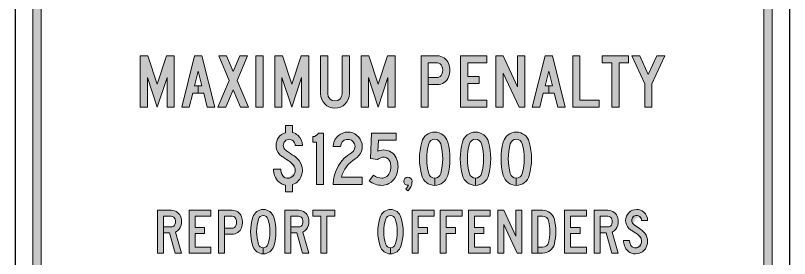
# Model space of a CAD drawing. Header units: millimetres. Extents: x 657.2 to 702.2, y 355.6 to 420.6.
# Drawn here: x 657.18 to 702.18, y 368.74 to 382.91 of the extents above; entities that cross this region are included whole.
import ezdxf

# ---------------------------------------------------------------- set-up
doc = ezdxf.new("R2010")
doc.units = ezdxf.units.MM
doc.layers.add('GSBWFILL', color=1, linetype='Continuous', lineweight=0)
doc.layers.add('L25', color=1, linetype='Continuous')
doc.layers.add('L50', color=7, linetype='Continuous')

# ---------------------------------------------------------------- blocks, each defined once
blk = doc.blocks.new('*U65')
at = {"layer": 'GSBWFILL', "linetype": 'Continuous'}
blk.add_hatch(color=256, dxfattribs=at).paths.add_polyline_path([(0, 0), (28, 0), (28, 172), (64.26932219902316, 172, -0.3448814639906144), (82.71400707028076, 157.5600000000001, -0.1217796334961334), (82.71400707028087, 136.4400000000002, -0.3448814639906173), (64.26932219902321, 122), (28.00999999999999, 122), (28.00999999999999, 94.00000000000003), (56.12346429523939, 94.00000000000003), (82.8871924448021, 0), (112, 0), (84, 98.34205404014348, 0.2276138286676567), (109.8956479331868, 129.7200000000001, 0.1217796334961332), (109.8956479331869, 164.2799999999997, 0.3448814639906164), (64.2693221990232, 200), (0, 200)])
at = {"layer": 'GSBWFILL'}
blk.add_lwpolyline([(64.26932219902318, 122, 0.3448814639906154), (82.71400707028084, 136.44, 0.1217796334961341), (82.71400707028079, 157.56, 0.3448814639906151), (64.26932219902318, 172), (28, 172), (28, 0), (0, 0), (0, 200), (64.26932219902318, 200, -0.3448814639906151), (109.8956479331868, 164.28, -0.1217796334961341), (109.8956479331868, 129.7200000000001, -0.2276138286676568), (84, 98.3420540401435), (112, 0), (82.88719244480211, 0), (56.12346429523939, 94.00000000000003), (28.00999999999999, 94.00000000000003), (28.00999999999999, 122)], format="xyb", close=True, dxfattribs=at)
blk = doc.blocks.new('*U66')
at = {"layer": 'GSBWFILL', "linetype": 'Continuous'}
blk.add_hatch(color=256, dxfattribs=at).paths.add_polyline_path([(28, 28), (28, 92), (71.81454086025929, 92), (71.81454086025929, 120), (28, 120), (28, 172), (102, 172), (102, 200), (0, 200), (0, 0), (102, 0), (102, 28)])
at = {"layer": 'GSBWFILL'}
blk.add_lwpolyline([(28, 28), (28, 92), (71.81454086025929, 92), (71.81454086025929, 120), (28, 120), (28, 172), (102, 172), (102, 200), (0, 200), (0, 0), (102, 0), (102, 28)], close=True, dxfattribs=at)
blk = doc.blocks.new('*U67')
at = {"layer": 'GSBWFILL', "linetype": 'Continuous'}
blk.add_hatch(color=256, dxfattribs=at).paths.add_polyline_path([(63.3238075793812, 172, -0.3100289792550436), (81.04990133971091, 159.84, -0.1862436022909774), (81.04990133971091, 128.16, -0.3100289792550442), (63.32380757938117, 116), (28.00999999999999, 116), (28.00999999999999, 87.99999999999999), (63.32380757938121, 88, 0.3100289792550435), (107.1725658286178, 118.08, 0.1862436022909776), (107.1725658286178, 169.92, 0.3100289792550437), (63.32380757938119, 200), (0, 200), (0, 0), (28, 0), (28, 172)])
at = {"layer": 'GSBWFILL'}
blk.add_lwpolyline([(63.3238075793812, 116), (28.00999999999999, 116), (28.00999999999999, 87.99999999999999), (63.3238075793812, 88, 0.3100289792550437), (107.1725658286178, 118.08, 0.1862436022909776), (107.1725658286178, 169.92, 0.3100289792550436), (63.3238075793812, 200), (0, 200), (0, 0), (28, 0), (28, 172), (63.3238075793812, 172, -0.3100289792550436), (81.04990133971091, 159.84, -0.1862436022909774), (81.04990133971091, 128.16, -0.3100289792550437)], format="xyb", close=True, dxfattribs=at)
blk = doc.blocks.new('*U68')
at = {"layer": 'GSBWFILL', "linetype": 'Continuous'}
blk.add_hatch(color=256, dxfattribs=at).paths.add_polyline_path([(80.95612091126677, 40.649543480188, -0.3280427996261502), (59.00999999999999, 24.50000217391321), (59.00999999999993, -3.499999019607777, 0.3281088988311429), (107.6853115858524, 32.30985728215591, 0.1523809523809524), (107.6853115858524, 167.6901427178442, 0.735537190082645), (10.31468841414769, 167.6901427178442, 0.1523809523809524), (10.31468841414772, 32.3098572821559, 0.3281631965406047), (58.99999999999994, -3.499999999999957), (59, 24.50000000000006, -0.3281631965406056), (37.04387908873321, 40.64954348018804, -0.1523809523809522), (37.04387908873329, 159.3504565198121, -0.7355371900826468), (80.9561209112668, 159.3504565198121, -0.1523809523809523)])
at = {"layer": 'GSBWFILL'}
blk.add_lwpolyline([(59, 24.50000000000006, -0.3281631965406057), (37.04387908873321, 40.64954348018805, -0.1523809523809521), (37.04387908873326, 159.3504565198121, -0.7355371900826451), (80.95612091126674, 159.3504565198121, -0.1523809523809523), (80.95612091126674, 40.64954348018798, -0.3280427996261496), (59.00999999999999, 24.50000217391321), (59.00999999999993, -3.499999019607785, 0.3281088988311427), (107.6853115858523, 32.3098572821559, 0.1523809523809523), (107.6853115858523, 167.6901427178441, 0.7355371900826451), (10.31468841414767, 167.6901427178441, 0.1523809523809521), (10.31468841414767, 32.30985728215597, 0.3281631965406052), (58.99999999999994, -3.49999999999995)], format="xyb", close=True, dxfattribs=at)
blk = doc.blocks.new('*U69')
at = {"layer": 'GSBWFILL', "linetype": 'Continuous'}
blk.add_hatch(color=256, dxfattribs=at).paths.add_polyline_path([(0, 0), (28, 0), (28, 172), (64.26932219902316, 172, -0.3448814639906144), (82.71400707028076, 157.5600000000001, -0.1217796334961334), (82.71400707028087, 136.4400000000002, -0.3448814639906173), (64.26932219902321, 122), (28.00999999999999, 122), (28.00999999999999, 94.00000000000003), (56.12346429523939, 94.00000000000003), (82.8871924448021, 0), (112, 0), (84, 98.34205404014348, 0.2276138286676567), (109.8956479331868, 129.7200000000001, 0.1217796334961332), (109.8956479331869, 164.2799999999997, 0.3448814639906164), (64.2693221990232, 200), (0, 200)])
at = {"layer": 'GSBWFILL'}
blk.add_lwpolyline([(64.26932219902318, 122, 0.3448814639906154), (82.71400707028084, 136.44, 0.1217796334961341), (82.71400707028079, 157.56, 0.3448814639906151), (64.26932219902318, 172), (28, 172), (28, 0), (0, 0), (0, 200), (64.26932219902318, 200, -0.3448814639906151), (109.8956479331868, 164.28, -0.1217796334961341), (109.8956479331868, 129.7200000000001, -0.2276138286676568), (84, 98.3420540401435), (112, 0), (82.88719244480211, 0), (56.12346429523939, 94.00000000000003), (28.00999999999999, 94.00000000000003), (28.00999999999999, 122)], format="xyb", close=True, dxfattribs=at)
blk = doc.blocks.new('*U70')
at = {"layer": 'GSBWFILL', "linetype": 'Continuous'}
blk.add_hatch(color=256, dxfattribs=at).paths.add_polyline_path([(37, 172), (0, 172), (0, 200), (102, 200), (102, 172), (65, 172), (65, 0), (37, 0)])
at = {"layer": 'GSBWFILL'}
blk.add_lwpolyline([(37, 172), (0, 172), (0, 200), (102, 200), (102, 172), (65, 172), (65, 0), (37, 0)], close=True, dxfattribs=at)
blk = doc.blocks.new('*U64')
at = {"layer": 'L25', "color": 28}
for name, p, xscale, yscale, zscale in [('*U65', (0, 0), 0.25, 0.25, 0.25), ('*U66', (36.77419354838685, 0), 0.25, 0.25, 0.25), ('*U67', (71.0483870967737, 0), 0.250000000000001, 0.250000000000001, 0.250000000000001), ('*U68', (108.3387096774186, 0), 0.25, 0.25, 0.25), ('*U69', (148.1612903225796, 0), 0.25, 0.25, 0.25), ('*U70', (180.806451612902, 0), 0.25, 0.25, 0.25)]:
    blk.add_blockref(name, p, dxfattribs=dict(at, xscale=xscale, yscale=yscale, zscale=zscale))
blk = doc.blocks.new('*U72')
at = {"layer": 'GSBWFILL', "linetype": 'Continuous'}
blk.add_hatch(color=256, dxfattribs=at).paths.add_polyline_path([(80.95612091126677, 40.649543480188, -0.3280427996261502), (59.00999999999999, 24.50000217391321), (59.00999999999993, -3.499999019607777, 0.3281088988311429), (107.6853115858524, 32.30985728215591, 0.1523809523809524), (107.6853115858524, 167.6901427178442, 0.735537190082645), (10.31468841414769, 167.6901427178442, 0.1523809523809524), (10.31468841414772, 32.3098572821559, 0.3281631965406047), (58.99999999999994, -3.499999999999957), (59, 24.50000000000006, -0.3281631965406056), (37.04387908873321, 40.64954348018804, -0.1523809523809522), (37.04387908873329, 159.3504565198121, -0.7355371900826468), (80.9561209112668, 159.3504565198121, -0.1523809523809523)])
at = {"layer": 'GSBWFILL'}
blk.add_lwpolyline([(59, 24.50000000000006, -0.3281631965406057), (37.04387908873321, 40.64954348018805, -0.1523809523809521), (37.04387908873326, 159.3504565198121, -0.7355371900826451), (80.95612091126674, 159.3504565198121, -0.1523809523809523), (80.95612091126674, 40.64954348018798, -0.3280427996261496), (59.00999999999999, 24.50000217391321), (59.00999999999993, -3.499999019607785, 0.3281088988311427), (107.6853115858523, 32.3098572821559, 0.1523809523809523), (107.6853115858523, 167.6901427178441, 0.7355371900826451), (10.31468841414767, 167.6901427178441, 0.1523809523809521), (10.31468841414767, 32.30985728215597, 0.3281631965406052), (58.99999999999994, -3.49999999999995)], format="xyb", close=True, dxfattribs=at)
blk = doc.blocks.new('*U73')
at = {"layer": 'GSBWFILL', "linetype": 'Continuous'}
blk.add_hatch(color=256, dxfattribs=at).paths.add_polyline_path([(28, 92), (71.81454086025929, 92), (71.81454086025929, 120), (28, 120), (28, 172), (102, 172), (102, 200), (0, 200), (0, 0), (28, 0)])
at = {"layer": 'GSBWFILL'}
blk.add_lwpolyline([(28, 92), (71.81454086025929, 92), (71.81454086025929, 120), (28, 120), (28, 172), (102, 172), (102, 200), (0, 200), (0, 0), (28, 0)], close=True, dxfattribs=at)
blk = doc.blocks.new('*U74')
at = {"layer": 'GSBWFILL', "linetype": 'Continuous'}
blk.add_hatch(color=256, dxfattribs=at).paths.add_polyline_path([(28, 92), (71.81454086025929, 92), (71.81454086025929, 120), (28, 120), (28, 172), (102, 172), (102, 200), (0, 200), (0, 0), (28, 0)])
at = {"layer": 'GSBWFILL'}
blk.add_lwpolyline([(28, 92), (71.81454086025929, 92), (71.81454086025929, 120), (28, 120), (28, 172), (102, 172), (102, 200), (0, 200), (0, 0), (28, 0)], close=True, dxfattribs=at)
blk = doc.blocks.new('*U75')
at = {"layer": 'GSBWFILL', "linetype": 'Continuous'}
blk.add_hatch(color=256, dxfattribs=at).paths.add_polyline_path([(28, 28), (28, 92), (71.81454086025929, 92), (71.81454086025929, 120), (28, 120), (28, 172), (102, 172), (102, 200), (0, 200), (0, 0), (102, 0), (102, 28)])
at = {"layer": 'GSBWFILL'}
blk.add_lwpolyline([(28, 28), (28, 92), (71.81454086025929, 92), (71.81454086025929, 120), (28, 120), (28, 172), (102, 172), (102, 200), (0, 200), (0, 0), (102, 0), (102, 28)], close=True, dxfattribs=at)
blk = doc.blocks.new('*U76')
at = {"layer": 'GSBWFILL', "linetype": 'Continuous'}
blk.add_hatch(color=256, dxfattribs=at).paths.add_polyline_path([(27.99999999999999, 133), (90, 0), (112, 0), (112, 200), (83.99999999999999, 200), (84, 79.1412182153928), (27.65981601018314, 200), (0, 200), (0, 0), (28, 0)])
at = {"layer": 'GSBWFILL'}
blk.add_lwpolyline([(90, 0), (112, 0), (112, 200), (84, 200), (84, 79.14121821539283), (27.65981601018314, 200), (0, 200), (0, 0), (28, 0), (28, 133)], close=True, dxfattribs=at)
blk = doc.blocks.new('*U77')
at = {"layer": 'GSBWFILL', "linetype": 'Continuous'}
blk.add_hatch(color=256, dxfattribs=at).paths.add_polyline_path([(28, 172), (50.94443627691184, 172, -0.3486821690625636), (78.21476728595061, 150.3505154639175, -0.1148991755247306), (78.21476728595064, 49.64948453608244, -0.3486821690625639), (50.94443627691189, 28), (28.00999999999999, 28), (28.00999999999999, 0), (50.9444362769119, 0, 0.3486821690625636), (105.4850982949895, 43.29896907216494, 0.1148991755247306), (105.4850982949895, 156.701030927835, 0.3486821690625638), (50.94443627691184, 200), (0, 200), (0, 0), (28, 0)])
at = {"layer": 'GSBWFILL'}
blk.add_lwpolyline([(28.00999999999999, 28), (28.00999999999999, 0), (50.94443627691186, 0, 0.3486821690625636), (105.4850982949895, 43.29896907216487, 0.1148991755247307), (105.4850982949895, 156.7010309278351, 0.3486821690625634), (50.94443627691186, 200), (0, 200), (0, 0), (28, 0), (28, 172), (50.94443627691186, 172, -0.3486821690625634), (78.21476728595064, 150.3505154639175, -0.1148991755247307), (78.21476728595064, 49.64948453608236, -0.3486821690625636), (50.94443627691186, 28)], format="xyb", close=True, dxfattribs=at)
blk = doc.blocks.new('*U78')
at = {"layer": 'GSBWFILL', "linetype": 'Continuous'}
blk.add_hatch(color=256, dxfattribs=at).paths.add_polyline_path([(28, 28), (28, 92), (71.81454086025929, 92), (71.81454086025929, 120), (28, 120), (28, 172), (102, 172), (102, 200), (0, 200), (0, 0), (102, 0), (102, 28)])
at = {"layer": 'GSBWFILL'}
blk.add_lwpolyline([(28, 28), (28, 92), (71.81454086025929, 92), (71.81454086025929, 120), (28, 120), (28, 172), (102, 172), (102, 200), (0, 200), (0, 0), (102, 0), (102, 28)], close=True, dxfattribs=at)
blk = doc.blocks.new('*U79')
at = {"layer": 'GSBWFILL', "linetype": 'Continuous'}
blk.add_hatch(color=256, dxfattribs=at).paths.add_polyline_path([(0, 0), (28, 0), (28, 172), (64.26932219902316, 172, -0.3448814639906144), (82.71400707028076, 157.5600000000001, -0.1217796334961334), (82.71400707028087, 136.4400000000002, -0.3448814639906173), (64.26932219902321, 122), (28.00999999999999, 122), (28.00999999999999, 94.00000000000003), (56.12346429523939, 94.00000000000003), (82.8871924448021, 0), (112, 0), (84, 98.34205404014348, 0.2276138286676567), (109.8956479331868, 129.7200000000001, 0.1217796334961332), (109.8956479331869, 164.2799999999997, 0.3448814639906164), (64.2693221990232, 200), (0, 200)])
at = {"layer": 'GSBWFILL'}
blk.add_lwpolyline([(64.26932219902318, 122, 0.3448814639906154), (82.71400707028084, 136.44, 0.1217796334961341), (82.71400707028079, 157.56, 0.3448814639906151), (64.26932219902318, 172), (28, 172), (28, 0), (0, 0), (0, 200), (64.26932219902318, 200, -0.3448814639906151), (109.8956479331868, 164.28, -0.1217796334961341), (109.8956479331868, 129.7200000000001, -0.2276138286676568), (84, 98.3420540401435), (112, 0), (82.88719244480211, 0), (56.12346429523939, 94.00000000000003), (28.00999999999999, 94.00000000000003), (28.00999999999999, 122)], format="xyb", close=True, dxfattribs=at)
blk = doc.blocks.new('*U80')
at = {"layer": 'GSBWFILL'}
h = blk.add_hatch(color=256, dxfattribs=at)
edge = h.paths.add_edge_path()
edge.add_arc((-588.4723226266601, -858.0780040650642), 1149.124344074378, 55.390937114462815, 57.1046488588774, ccw=False)
edge.add_arc((31.18875155796178, 39.86795207670414), 58.12169191857565, 37.884517576685596, 55.39093711446287, ccw=False)
edge.add_arc((51.07604529441613, 55.3411589762802), 32.92398202427961, -5.115907697472721e-13, 37.884517576685425, ccw=False)
edge.add_arc((45.39801581993486, 55.34115897628291), 38.60201149876088, 350.8629013217493, 359.99999999999557, ccw=False)
edge.add_arc((52.5060887035079, 54.19790915921546), 31.40258650349834, 317.29673378813345, 350.8629013217563, ccw=False)
edge.add_arc((56.3989800737183, 50.60524148717003), 26.10524148716998, 269.9999999999999, 317.29673378814437, ccw=False)
edge.add_arc((56.39898007371815, 55.00067885734074), 30.5006788573407, 251.0789535256293, 270.00000000000017, ccw=False)
edge.add_arc((52.92295380146508, 44.86019333778771), 19.78096779697818, 229.3133006079087, 251.0789535256289, ccw=False)
edge.add_arc((61.12408724516904, 54.39936889565766), 32.36089069361404, 199.4306394672327, 229.3133006079094, ccw=False)
edge.add_arc((73.76258936871797, 58.85737200696578), 45.76258937718751, 180.0011023316868, 199.4302684762635, ccw=False)
edge.add_line((28, 58.85649156598452), (0, 58.85649156598452))
edge.add_arc((73.76258927216888, 58.85737198186531), 73.76258927742312, 180.0006838712507, 199.430409309594)
edge.add_arc((61.12408724516904, 54.39936889565759), 60.36089069361399, 199.4306394672326, 229.3133006079094)
edge.add_arc((52.92295380146489, 44.86019333778737), 47.78096779697781, 229.3133006079091, 251.0789535256292)
edge.add_arc((56.39898007371816, 55.00067885734096), 58.50067885734091, 251.0789535256294, 270.0000000000002)
edge.add_arc((56.39898007371833, 50.60524148716994), 54.10524148716989, 270, 317.2967337881445)
edge.add_arc((52.50608870351375, 54.19790915921264), 59.40258650349213, 317.2967337881369, 350.8629013217596)
edge.add_arc((45.39801581995373, 55.34115897628128), 66.60201149874202, 350.8629013217525, 359.9999999999986)
edge.add_arc((51.07604529441608, 55.34115897628012), 60.92398202427966, 359.9999999999996, 397.8845175766854)
edge.add_arc((31.18875155796106, 39.86795207670393), 86.12169191857632, 37.88451757668539, 55.39093711446263)
edge.add_arc((-588.4723226266598, -858.0780040650584), 1177.124344074373, 55.39093711446263, 57.10464885887726)
edge.add_arc((69.97983884586506, 159.9151743049558), 35.25734506305535, 223.0175993707188, 237.1046488588782, ccw=False)
edge.add_arc((61.47128691910493, 151.9759336269728), 23.62003444447538, 179.9999999999997, 223.0175993707179, ccw=False)
edge.add_arc((61.37529404391439, 151.9759153760051), 23.52404156929193, 89.99988059696187, 179.9999555474589, ccw=False)
edge.add_arc((61.3753429696798, 153.7310205923658), 21.76893635288013, 48.67847151851021, 89.9999997426533, ccw=False)
edge.add_arc((59.71208169603344, 151.8392041010447), 24.28794562266184, 1.1368683772161603e-13, 48.67847151851021, ccw=False)
edge.add_line((84.00002731869529, 151.8392041010448), (112.0000273186952, 151.8392041010448))
edge.add_arc((59.71208169603332, 151.8392041010447), 52.28794562266185, 6.228754935835708e-14, 48.67847151851004)
edge.add_arc((61.37534296967969, 153.7310205923658), 49.76893635288013, 48.67847151851002, 89.99999974265315)
edge.add_arc((61.37527579294667, 151.9759336269729), 51.52402331831713, 89.99992504950285, 180)
edge.add_arc((61.47128691910104, 151.9759336269713), 51.62003444447149, 179.9999999999982, 223.0175993707195)
edge.add_arc((69.97983884586587, 159.9151743049557), 63.25734506305586, 223.0175993707178, 237.1046488588772)
blk.add_lwpolyline([(35.6243747548364, 106.8002631074727, -0.007477617457592849), (64.20035787855659, 87.70480941089664, -0.07653508003658695), (77.0612996781415, 75.55885288404744, -0.1668246549558401), (84.00002731869574, 55.34115897627992, -0.03988925045285916), (83.51021385884701, 49.21126073950864, -0.1475163149276702), (75.58309381173683, 32.90062589715426, -0.2093514251822395), (56.39898007371823, 24.50000000000005, -0.08274672380428141), (46.50867981910588, 26.14806421616401, -0.09525713690544169), (40.02729793126755, 29.86056845372718, -0.1311316713294231), (30.60631442254314, 43.6340176041005, -0.08497940783612039), (28, 58.85649156598452), (0, 58.85649156598452, 0.08498186583925775), (4.201057313777966, 34.31938411587321, 0.1311316713294234), (21.77347091575191, 8.628569035687626, 0.09525713690544146), (37.42926199944336, -0.3389924730190117, 0.08274672380428119), (56.39898007371835, -3.49999999999995, 0.2093514251822393), (96.1596199828706, 13.91098212143674, 0.1475163149276702), (111.154927272909, 44.76493413720203, 0.03988925045285871), (112.0000273186957, 55.34115897627969, 0.1668246549558401), (99.16030101424212, 92.752867538776, 0.07653508003658697), (80.10362818031524, 110.7501124835231, 0.007477617457592849), (50.83135180374566, 130.3108532539143, -0.06154387494556116), (44.20163620944518, 135.8618034449074, -0.189935492987521), (37.85125247462955, 151.9759336269729, -0.4142139455164167), (61.37534306745601, 175.499956945246, -0.1822786324601297), (75.74902124016751, 170.0798420456773, -0.2156526607116338), (84.00002731869529, 151.8392041010448), (112.0000273186952, 151.8392041010448, 0.2156526607116334), (94.23697053863691, 191.1082925529595, 0.1822786324601297), (61.37534319321935, 203.499956945246, 0.4142139455164178), (9.851252474629547, 151.9759336269729, 0.1899354929875355), (23.72959917634196, 116.7595601286042, 0.06154387494556116)], format="xyb", close=True, dxfattribs=at)
blk = doc.blocks.new('*U71')
at = {"layer": 'L25', "color": 28}
for name, p, xscale, yscale, zscale in [('*U72', (0, 0), 0.249999999999999, 0.249999999999999, 0.249999999999999), ('*U73', (39.822580645161, 0), 0.2499999999999989, 0.2499999999999989, 0.2499999999999989), ('*U74', (72.54838709677415, 0), 0.25, 0.25, 0.25), ('*U75', (105.2741935483878, 0), 0.25, 0.25, 0.25), ('*U76', (139.5483870967751, 0), 0.25, 0.25, 0.25), ('*U77', (178.9032258064531, 0), 0.25, 0.25, 0.25), ('*U78', (217.225806451615, 0), 0.25, 0.25, 0.25), ('*U79', (251.5000000000023, 0), 0.25, 0.25, 0.25), ('*U80', (285.6935483870989, 0), 0.2499999390207825, 0.25, 0.2499999390207825)]:
    blk.add_blockref(name, p, dxfattribs=dict(at, xscale=xscale, yscale=yscale, zscale=zscale))
blk = doc.blocks.new('*U63')
at = {"layer": 'L25'}
for name, p in [('*U64', (-285, 0)), ('*U71', (-28.69354838709796, 0))]:
    blk.add_blockref(name, p, dxfattribs=at)
blk = doc.blocks.new('*U90')
at = {"layer": 'GSBWFILL'}
blk.add_hatch(color=256, dxfattribs=at).paths.add_polyline_path([(-379.9000000000001, -580), (380, -580, 0.414213562373095), (430, -530), (430, 530, 0.414213562373095), (380, 580), (-380, 580, 0.414213562373095), (-430, 530), (-430, -530, 0.414213562373095), (-380, -580), (-380, -570, -0.414213562373095), (-420, -530), (-420, 530, -0.414213562373095), (-380, 570), (380, 570, -0.414213562373095), (420, 530), (420, -530, -0.414213562373095), (380, -570), (-379.9000000000001, -570)])
at = {"layer": 'GSBWFILL', "linetype": 'Continuous'}
for points in [[(-380, -600), (380, -600, 0.414213562373095), (450, -530), (450, 530, 0.414213562373095), (380, 600), (-380, 600, 0.414213562373095), (-450, 530), (-450, -530, 0.414213562373095), (-380, -600)], [(-379.9000000000001, -580), (380, -580, 0.414213562373095), (430, -530), (430, 530, 0.414213562373095), (380, 580), (-380, 580, 0.414213562373095), (-430, 530), (-430, -530, 0.414213562373095), (-380, -580), (-380, -570, -0.414213562373095), (-420, -530), (-420, 530, -0.414213562373095), (-380, 570), (380, 570, -0.414213562373095), (420, 530), (420, -530, -0.414213562373095), (380, -570), (-379.9000000000001, -570), (-379.9000000000001, -580)]]:
    blk.add_lwpolyline(points, format="xyb", close=True, dxfattribs=at)
blk = doc.blocks.new('*U38')
at = {"layer": 'GSBWFILL', "linetype": 'Continuous'}
blk.add_hatch(color=256, dxfattribs=at).paths.add_polyline_path([(66, -1.917592551338998e-15), (104, 115.1515151515151), (104, 0), (132, 0), (132, 200), (102.5147901482794, 200), (66, 89.34912076278975), (29.48520985172058, 200), (0, 200), (0, 0), (28, 0), (28, 115.1515151515151)])
at = {"layer": 'GSBWFILL'}
blk.add_lwpolyline([(66, -1.917592551338998e-15), (104, 115.1515151515151), (104, 0), (132, 0), (132, 200), (102.5147901482794, 200), (66, 89.34912076278975), (29.48520985172058, 200), (0, 200), (0, 0), (28, 0), (28, 115.1515151515151)], close=True, dxfattribs=at)
blk = doc.blocks.new('*U39')
at = {"layer": 'GSBWFILL', "linetype": 'Continuous'}
blk.add_hatch(color=256, dxfattribs=at).paths.add_polyline_path([(64, 140.5530424827055), (78.38826062067636, 82.99999999999999), (64.00999999999999, 82.99999999999999), (64.01, 55), (85.38826062067636, 55), (99.13826062067635, 0), (128, 0), (78, 200), (50, 200), (0, 0), (28.86173937932358, 0), (42.61173937932364, 55), (64, 54.99999999999999), (64, 83), (49.61173937932364, 83)])
at = {"layer": 'GSBWFILL'}
blk.add_lwpolyline([(64, 83), (49.61173937932364, 83), (64, 140.5530424827055), (78.38826062067636, 83), (64.00999999999999, 83), (64.00999999999999, 55), (85.38826062067636, 55), (99.13826062067636, 0), (128, 0), (78, 200), (50, 200), (0, 0), (28.86173937932358, 0), (42.61173937932364, 55), (64, 55)], close=True, dxfattribs=at)
blk = doc.blocks.new('*U40')
at = {"layer": 'GSBWFILL', "linetype": 'Continuous'}
blk.add_hatch(color=256, dxfattribs=at).paths.add_polyline_path([(43.79906160750716, 103.5461779599711), (0, 0), (30.40187678498575, 0), (59.00000000000001, 67.60935616108031), (87.59812321501431, 0), (118, 0), (74.20093839249286, 103.5461779599711), (115, 200), (84.59812321501427, 200), (59, 139.4829997588618), (33.40187678498575, 200), (3.000000000000001, 200.0000000000001)])
at = {"layer": 'GSBWFILL'}
blk.add_lwpolyline([(59, 67.6093561610803), (87.59812321501431, 0), (118, 0), (74.20093839249284, 103.5461779599711), (115, 200), (84.59812321501425, 200), (59, 139.4829997588618), (33.40187678498575, 200), (3, 200), (43.79906160750716, 103.5461779599711), (0, 0), (30.40187678498575, 0)], close=True, dxfattribs=at)
blk = doc.blocks.new('*U41')
at = {"layer": 'GSBWFILL', "linetype": 'Continuous'}
blk.add_hatch(color=256, dxfattribs=at).paths.add_polyline_path([(0, 200), (28, 200), (28, 0), (0, 0)])
at = {"layer": 'GSBWFILL'}
blk.add_lwpolyline([(0, 200), (28, 200), (28, 0), (0, 0)], close=True, dxfattribs=at)
blk = doc.blocks.new('*U42')
at = {"layer": 'GSBWFILL', "linetype": 'Continuous'}
blk.add_hatch(color=256, dxfattribs=at).paths.add_polyline_path([(66, -1.917592551338998e-15), (104, 115.1515151515151), (104, 0), (132, 0), (132, 200), (102.5147901482794, 200), (66, 89.34912076278975), (29.48520985172058, 200), (0, 200), (0, 0), (28, 0), (28, 115.1515151515151)])
at = {"layer": 'GSBWFILL'}
blk.add_lwpolyline([(66, -1.917592551338998e-15), (104, 115.1515151515151), (104, 0), (132, 0), (132, 200), (102.5147901482794, 200), (66, 89.34912076278975), (29.48520985172058, 200), (0, 200), (0, 0), (28, 0), (28, 115.1515151515151)], close=True, dxfattribs=at)
blk = doc.blocks.new('*U43')
at = {"layer": 'GSBWFILL', "linetype": 'Continuous'}
blk.add_hatch(color=256, dxfattribs=at).paths.add_polyline_path([(28, 200), (0, 200), (0, 52.50000000000001, 1), (112, 52.50000000000001), (112, 200), (84, 200), (84, 52.5, -1), (28, 52.5)])
at = {"layer": 'GSBWFILL'}
blk.add_lwpolyline([(28, 200), (28, 52.5, 0.9999999999999999), (84, 52.5), (84, 200), (112, 200), (112, 52.5, -0.9999999999999999), (0, 52.50000000000001), (0, 200)], format="xyb", close=True, dxfattribs=at)
blk = doc.blocks.new('*U44')
at = {"layer": 'GSBWFILL', "linetype": 'Continuous'}
blk.add_hatch(color=256, dxfattribs=at).paths.add_polyline_path([(66, -1.917592551338998e-15), (104, 115.1515151515151), (104, 0), (132, 0), (132, 200), (102.5147901482794, 200), (66, 89.34912076278975), (29.48520985172058, 200), (0, 200), (0, 0), (28, 0), (28, 115.1515151515151)])
at = {"layer": 'GSBWFILL'}
blk.add_lwpolyline([(66, -1.917592551338998e-15), (104, 115.1515151515151), (104, 0), (132, 0), (132, 200), (102.5147901482794, 200), (66, 89.34912076278975), (29.48520985172058, 200), (0, 200), (0, 0), (28, 0), (28, 115.1515151515151)], close=True, dxfattribs=at)
blk = doc.blocks.new('*U37')
at = {"layer": 'L25', "color": 28, "xscale": 0.3, "yscale": 0.3, "zscale": 0.3}
for name, p in [('*U38', (0, 0)), ('*U39', (48.26892655367192, 0)), ('*U40', (90.38418079095982, 0)), ('*U41', (134.4531073446319, 0)), ('*U42', (156.4757062146882, 0)), ('*U43', (209.6983050847443, 0)), ('*U44', (256.9209039548005, 0))]:
    blk.add_blockref(name, p, dxfattribs=at)
blk = doc.blocks.new('*U46')
at = {"layer": 'GSBWFILL', "linetype": 'Continuous'}
blk.add_hatch(color=256, dxfattribs=at).paths.add_polyline_path([(63.3238075793812, 172, -0.3100289792550436), (81.04990133971091, 159.84, -0.1862436022909774), (81.04990133971091, 128.16, -0.3100289792550442), (63.32380757938117, 116), (28.00999999999999, 116), (28.00999999999999, 87.99999999999999), (63.32380757938121, 88, 0.3100289792550435), (107.1725658286178, 118.08, 0.1862436022909776), (107.1725658286178, 169.92, 0.3100289792550437), (63.32380757938119, 200), (0, 200), (0, 0), (28, 0), (28, 172)])
at = {"layer": 'GSBWFILL'}
blk.add_lwpolyline([(63.3238075793812, 116), (28.00999999999999, 116), (28.00999999999999, 87.99999999999999), (63.3238075793812, 88, 0.3100289792550437), (107.1725658286178, 118.08, 0.1862436022909776), (107.1725658286178, 169.92, 0.3100289792550436), (63.3238075793812, 200), (0, 200), (0, 0), (28, 0), (28, 172), (63.3238075793812, 172, -0.3100289792550436), (81.04990133971091, 159.84, -0.1862436022909774), (81.04990133971091, 128.16, -0.3100289792550437)], format="xyb", close=True, dxfattribs=at)
blk = doc.blocks.new('*U47')
at = {"layer": 'GSBWFILL', "linetype": 'Continuous'}
blk.add_hatch(color=256, dxfattribs=at).paths.add_polyline_path([(28, 28), (28, 92), (71.81454086025929, 92), (71.81454086025929, 120), (28, 120), (28, 172), (102, 172), (102, 200), (0, 200), (0, 0), (102, 0), (102, 28)])
at = {"layer": 'GSBWFILL'}
blk.add_lwpolyline([(28, 28), (28, 92), (71.81454086025929, 92), (71.81454086025929, 120), (28, 120), (28, 172), (102, 172), (102, 200), (0, 200), (0, 0), (102, 0), (102, 28)], close=True, dxfattribs=at)
blk = doc.blocks.new('*U48')
at = {"layer": 'GSBWFILL', "linetype": 'Continuous'}
blk.add_hatch(color=256, dxfattribs=at).paths.add_polyline_path([(27.99999999999999, 133), (90, 0), (112, 0), (112, 200), (83.99999999999999, 200), (84, 79.1412182153928), (27.65981601018314, 200), (0, 200), (0, 0), (28, 0)])
at = {"layer": 'GSBWFILL'}
blk.add_lwpolyline([(90, 0), (112, 0), (112, 200), (84, 200), (84, 79.14121821539283), (27.65981601018314, 200), (0, 200), (0, 0), (28, 0), (28, 133)], close=True, dxfattribs=at)
blk = doc.blocks.new('*U49')
at = {"layer": 'GSBWFILL', "linetype": 'Continuous'}
blk.add_hatch(color=256, dxfattribs=at).paths.add_polyline_path([(64, 140.5530424827055), (78.38826062067636, 82.99999999999999), (64.00999999999999, 82.99999999999999), (64.01, 55), (85.38826062067636, 55), (99.13826062067635, 0), (128, 0), (78, 200), (50, 200), (0, 0), (28.86173937932358, 0), (42.61173937932364, 55), (64, 54.99999999999999), (64, 83), (49.61173937932364, 83)])
at = {"layer": 'GSBWFILL'}
blk.add_lwpolyline([(64, 83), (49.61173937932364, 83), (64, 140.5530424827055), (78.38826062067636, 83), (64.00999999999999, 83), (64.00999999999999, 55), (85.38826062067636, 55), (99.13826062067636, 0), (128, 0), (78, 200), (50, 200), (0, 0), (28.86173937932358, 0), (42.61173937932364, 55), (64, 55)], close=True, dxfattribs=at)
blk = doc.blocks.new('*U50')
at = {"layer": 'GSBWFILL', "linetype": 'Continuous'}
blk.add_hatch(color=256, dxfattribs=at).paths.add_polyline_path([(0, 200), (28, 200), (28, 28), (102, 28), (102, 0), (0, 0)])
at = {"layer": 'GSBWFILL'}
blk.add_lwpolyline([(0, 200), (28, 200), (28, 28), (102, 28), (102, 0), (0, 0)], close=True, dxfattribs=at)
blk = doc.blocks.new('*U51')
at = {"layer": 'GSBWFILL', "linetype": 'Continuous'}
blk.add_hatch(color=256, dxfattribs=at).paths.add_polyline_path([(37, 172), (0, 172), (0, 200), (102, 200), (102, 172), (65, 172), (65, 0), (37, 0)])
at = {"layer": 'GSBWFILL'}
blk.add_lwpolyline([(37, 172), (0, 172), (0, 200), (102, 200), (102, 172), (65, 172), (65, 0), (37, 0)], close=True, dxfattribs=at)
blk = doc.blocks.new('*U52')
at = {"layer": 'GSBWFILL', "linetype": 'Continuous'}
blk.add_hatch(color=256, dxfattribs=at).paths.add_polyline_path([(50, 91.00000000000001), (50, 0), (78, 0), (78, 91.00000000000003), (128, 200), (97.19465503065663, 199.9999999999999), (64, 127.6356520331685), (30.8053449693433, 200), (0, 200)])
at = {"layer": 'GSBWFILL'}
blk.add_lwpolyline([(50, 91.00000000000003), (50, 0), (78, 0), (78, 91.00000000000003), (128, 200), (97.19465503065663, 199.9999999999999), (64, 127.6356520331685), (30.80534496934331, 200), (0, 200)], close=True, dxfattribs=at)
blk = doc.blocks.new('*U45')
at = {"layer": 'L25', "color": 28}
for name, p, xscale, yscale, zscale in [('*U46', (0, 0), 0.2999999999999988, 0.2999999999999988, 0.2999999999999988), ('*U47', (45.98418079096109, 0), 0.3, 0.3, 0.3), ('*U48', (87.11073446327782, 0), 0.3, 0.3, 0.3), ('*U49', (129.3796610169506, 0), 0.3, 0.3, 0.3), ('*U50', (176.4485875706227, 0), 0.3, 0.3, 0.3), ('*U51', (210.7638418079109, 0), 0.3, 0.3, 0.3), ('*U52', (245.0790960451991, 0), 0.3, 0.3, 0.3)]:
    blk.add_blockref(name, p, dxfattribs=dict(at, xscale=xscale, yscale=yscale, zscale=zscale))
blk = doc.blocks.new('*U36')
at = {"layer": 'L25'}
for name, p in [('*U37', (-305, 0)), ('*U45', (21.52090395480036, 0))]:
    blk.add_blockref(name, p, dxfattribs=at)
blk = doc.blocks.new('*U55')
at = {"layer": 'GSBWFILL'}
h = blk.add_hatch(color=256, dxfattribs=at)
edge = h.paths.add_edge_path()
edge.add_arc((69.97983884586505, 159.9151743049557), 35.25734506305528, 223.0175993707187, 237.1046488588782, ccw=False)
edge.add_arc((61.47128691910495, 151.9759336269727), 23.62003444447538, 179.9999999999997, 223.0175993707179, ccw=False)
edge.add_arc((61.37529404391444, 151.975915376005), 23.52404156929195, 89.99988059696187, 179.9999555474588, ccw=False)
edge.add_arc((61.37534296967986, 153.7310205923658), 21.76893635288013, 48.67847151851021, 89.9999997426533, ccw=False)
edge.add_arc((59.71208169603349, 151.8392041010447), 24.28794562266184, 1.1368683772161603e-13, 48.67847151851021, ccw=False)
edge.add_line((84.00002731869535, 151.8392041010447), (112.0000273186952, 151.8392041010447))
edge.add_arc((59.71208169603337, 151.8392041010447), 52.28794562266186, 6.228754935835707e-14, 48.67847151851004)
edge.add_arc((61.37534296967969, 153.7310205923658), 49.76893635288017, 48.67847151850997, 75.38629701075939)
edge.add_line((73.93208495699679, 201.8898749844813), (73.93208495699679, 229.3538994916153))
edge.add_line((73.93208495699679, 229.3538994916153), (45.93208495699679, 229.3538994916153))
edge.add_line((45.93208495699679, 229.3538994916153), (45.93208495699668, 201.1311249673686))
edge.add_arc((61.37527579294672, 151.9759336269728), 51.52402331831716, 107.4412650168034, 180)
edge.add_arc((61.47128691910101, 151.9759336269712), 51.62003444447144, 179.9999999999982, 223.0175993707196)
edge.add_arc((69.97983884586593, 159.9151743049554), 63.25734506305572, 223.0175993707176, 237.1046488588771)
edge.add_arc((-588.4723226266624, -858.0780040650707), 1149.124344074384, 55.39093711446287, 57.10464885887751, ccw=False)
edge.add_arc((31.18875155796182, 39.86795207670407), 58.12169191857567, 37.884517576685596, 55.39093711446287, ccw=False)
edge.add_arc((51.07604529441619, 55.34115897628014), 32.92398202427961, -5.115907697472721e-13, 37.884517576685425, ccw=False)
edge.add_arc((45.39801581993488, 55.34115897628284), 38.60201149876092, 350.8629013217493, 359.99999999999557, ccw=False)
edge.add_arc((52.50608870350798, 54.1979091592154), 31.40258650349831, 317.2967337881334, 350.8629013217562, ccw=False)
edge.add_arc((56.39898007371836, 50.60524148716998), 26.10524148716998, 269.9999999999999, 317.29673378814437, ccw=False)
edge.add_arc((56.39898007371821, 55.00067885734079), 30.50067885734079, 251.0789535256293, 270.00000000000017, ccw=False)
edge.add_arc((52.92295380146513, 44.86019333778766), 19.78096779697819, 229.3133006079087, 251.0789535256289, ccw=False)
edge.add_arc((61.12408724516914, 54.39936889565753), 32.36089069361402, 199.4306394672325, 229.3133006079092, ccw=False)
edge.add_arc((73.76258936871805, 58.85737200696584), 45.76258937718754, 180.0011023316869, 199.4302684762636, ccw=False)
edge.add_line((28.00000000000006, 58.85649156598447), (5.684341886080801e-14, 58.85649156598448))
edge.add_arc((73.76258927216895, 58.85737198186523), 73.76258927742313, 180.0006838712507, 199.4304093095939)
edge.add_arc((61.12408724516902, 54.39936889565746), 60.3608906936139, 199.4306394672325, 229.3133006079094)
edge.add_arc((52.92295380146488, 44.86019333778738), 47.78096779697783, 229.3133006079092, 251.0789535256294)
edge.add_arc((56.39898007371826, 55.00067885734089), 58.50067885734089, 251.0789535256293, 259.6931869486781)
edge.add_line((45.93208495699679, -2.556019565912024), (45.93208495699679, -28.64610050838462))
edge.add_line((45.93208495699679, -28.64610050838462), (73.93208495699679, -28.64610050838462))
edge.add_line((73.93208495699679, -28.64610050838462), (73.93208495699668, -0.5803755310602767))
edge.add_arc((56.39898007371841, 50.60524148716978), 54.10524148716978, 288.9083668211911, 317.2967337881445)
edge.add_arc((52.50608870351386, 54.19790915921262), 59.40258650349209, 317.2967337881367, 350.8629013217596)
edge.add_arc((45.39801581995378, 55.3411589762812), 66.60201149874202, 350.8629013217525, 359.9999999999986)
edge.add_arc((51.07604529441611, 55.34115897628005), 60.92398202427969, 359.9999999999996, 397.8845175766854)
edge.add_arc((31.1887515579612, 39.86795207670443), 86.1216919185759, 37.88451757668513, 55.39093711446237)
edge.add_arc((-588.4723226266597, -858.078004065065), 1177.124344074378, 55.39093711446281, 57.10464885887745)
blk.add_lwpolyline([(50.83135180374569, 130.3108532539143, -0.06154387494556127), (44.20163620944521, 135.8618034449073, -0.189935492987521), (37.85125247462958, 151.9759336269728, -0.4142139455164165), (61.37534306745607, 175.4999569452459, -0.1822786324601296), (75.74902124016756, 170.0798420456772, -0.2156526607116338), (84.00002731869535, 151.8392041010447), (112.0000273186952, 151.8392041010447, 0.2156526607116333), (94.23697053863697, 191.1082925529595, 0.117065283330037), (73.93208495699679, 201.8898749844813), (73.93208495699679, 229.3538994916153), (45.93208495699679, 229.3538994916153), (45.93208495699668, 201.1311249673686, 0.3276171599172237), (9.851252474629575, 151.9759336269728, 0.1899354929875356), (23.72959917634199, 116.7595601286041, 0.06154387494556116), (35.62437475483637, 106.8002631074727, -0.007477617457592821), (64.20035787855664, 87.70480941089659, -0.07653508003658692), (77.06129967814155, 75.55885288404738, -0.1668246549558401), (84.0000273186958, 55.34115897627986, -0.03988925045285916), (83.51021385884707, 49.21126073950857, -0.1475163149276702), (75.58309381173689, 32.90062589715421, -0.2093514251822395), (56.39898007371829, 24.5, -0.08274672380428141), (46.50867981910591, 26.14806421616396, -0.09525713690544169), (40.02729793126758, 29.86056845372714, -0.1311316713294231), (30.60631442254322, 43.63401760410048, -0.0849794078361202), (28.00000000000006, 58.85649156598447), (5.684341886080801e-14, 58.85649156598448, 0.08498186583925758), (4.201057313777994, 34.31938411587321, 0.1311316713294237), (21.77347091575191, 8.62856903568759, 0.09525713690544169), (37.42926199944341, -0.3389924730190543, 0.03760439425640375), (45.93208495699679, -2.556019565912024), (45.93208495699679, -28.64610050838462), (73.93208495699679, -28.64610050838462), (73.93208495699668, -0.5803755310602767, 0.1245050385222749), (96.1596199828706, 13.91098212143666, 0.1475163149276704), (111.1549272729091, 44.76493413720195, 0.03988925045285871), (112.0000273186958, 55.34115897627962, 0.1668246549558401), (99.16030101424218, 92.75286753877594, 0.07653508003658697), (80.10362818031547, 110.750112483523, 0.007477617457592849)], format="xyb", close=True, dxfattribs=at)
blk = doc.blocks.new('*U56')
at = {"layer": 'GSBWFILL', "linetype": 'Continuous'}
blk.add_hatch(color=256, dxfattribs=at).paths.add_polyline_path([(14, 0), (42, 0), (42, 200), (23, 200, -0.2804160025480372), (0, 186), (0, 164), (14, 164)])
at = {"layer": 'GSBWFILL'}
blk.add_lwpolyline([(14, 164), (14, 0), (42, 0), (42, 200), (23, 200, -0.2804160025480372), (0, 186), (0, 164)], format="xyb", close=True, dxfattribs=at)
blk = doc.blocks.new('*U57')
at = {"layer": 'GSBWFILL', "linetype": 'Continuous'}
blk.add_hatch(color=256, dxfattribs=at).paths.add_polyline_path([(7.105427357601002e-15, 147.5), (28, 147.5, -1.720287708574407), (70.28571428606928, 123.4185057079758, 0.2647852299283486), (0, 0), (112, 0), (112, 28), (31.44511408668849, 28, -0.2002433019730203), (84.57142857142856, 99.33701141553038, 1.720287708589)])
at = {"layer": 'GSBWFILL'}
blk.add_lwpolyline([(112, 28), (31.44511408668848, 28, -0.2002433019730203), (84.57142857142856, 99.33701141553036, 1.720287708589), (0, 147.5), (28, 147.5, -1.720287708588999), (70.28571428571428, 123.4185057077652, 0.2647852299275791), (0, 0), (112, 0)], format="xyb", close=True, dxfattribs=at)
blk = doc.blocks.new('*U58')
at = {"layer": 'GSBWFILL'}
h = blk.add_hatch(color=256, dxfattribs=at)
edge = h.paths.add_edge_path()
edge.add_arc((49.68494179558249, 75.86723671930754), 79.36723671930754, 231.2434039938497, 270.00000000000006, ccw=False)
edge.add_line((2.842170943040401e-14, 13.97567975692225), (17.52843571863394, 35.81037557042885))
edge.add_arc((49.68494179558258, 75.86723671930774), 51.36723671930774, 231.2434965682576, 270)
edge.add_arc((49.68494179558259, 52.52846840127775), 28.02846840127775, 270, 299.0909946090199)
edge.add_arc((45.76679487438925, 59.57059345861352), 36.08721524053342, 299.0909946090198, 335.7675930165725)
edge.add_arc((23.55730193980542, 69.56703827105203), 60.44271739711926, 335.7675930165727, 360.0000000000001)
edge.add_arc((22.07972767678119, 69.56703827105224), 61.92029166014349, 359.9999999999999, 377.1539440269686)
edge.add_arc((56.48418068211285, 80.186697779266), 25.91413170567917, 17.15394402696893, 82.36774401806578)
edge.add_arc((56.10407144648242, 77.35009400284), 28.77608977934934, 82.36774401806534, 112.483133273998)
edge.add_arc((68.74530132114589, 46.80603653152622), 61.83270998703244, 112.4831332739932, 125.5849192711277)
edge.add_line((32.76429490025521, 97.0917323234737), (4.904434420257701, 100.6044438066101))
edge.add_line((4.904434420257701, 100.6044438066101), (9.849905783932684, 199.9999931136321))
edge.add_line((9.849905783932684, 199.9999931136321), (104.184669270423, 199.9999931136321))
edge.add_line((104.184669270423, 199.9999931136321), (104.184669270423, 171.9999931136321))
edge.add_line((104.184669270423, 171.9999931136321), (36.49138993844628, 171.9999931136321))
edge.add_line((36.49138993844628, 171.9999931136321), (34.39224495676953, 129.8107550843907))
edge.add_arc((56.10407144648273, 77.35009400283958), 56.77608977934979, 82.36774401806588, 112.48313327399799, ccw=False)
edge.add_arc((56.48418068211278, 80.18669777926601), 53.91413170567926, 17.153944026968702, 82.3677440180656, ccw=False)
edge.add_arc((22.07972767678214, 69.56703827105243), 89.92029166014254, -2.2737367544323206e-13, 17.153944026968702, ccw=False)
edge.add_arc((23.55730193980499, 69.56703827105213), 88.4427173971197, -24.23240698342738, 1.1368683772161603e-13, ccw=False)
edge.add_arc((45.76679487438921, 59.5705934586135), 64.08721524053344, 299.09099460901984, 335.7675930165725, ccw=False)
edge.add_arc((49.68494179558265, 52.52846840127769), 56.02846840127769, 269.9999999999999, 299.0909946090198, ccw=False)
blk.add_lwpolyline([(49.68494179558255, -3.5, -0.1707382175083819), (2.842170943040401e-14, 13.97567975692225), (17.52843571863394, 35.81037557042885, 0.170737801801114), (49.68494179558257, 24.5, 0.127619552933069), (63.31232820723656, 28.03582908843737, 0.161412140548332), (78.6742975306918, 44.75899757086302, 0.1061296139655905), (84.00001933692468, 69.56703827105206, 0.07498828752862732), (81.2455417261547, 87.8298137214648, 0.2924858279343152), (59.9259504569001, 105.8712542846185, 0.1321647387109832), (45.09976539494306, 103.9389749742767, 0.05722968364256976), (32.76429490025521, 97.0917323234737), (4.904434420257701, 100.6044438066101), (9.849905783932684, 199.9999931136321), (104.184669270423, 199.9999931136321), (104.184669270423, 171.9999931136321), (36.49138993844628, 171.9999931136321), (34.39224495676953, 129.8107550843907, -0.1321647387109811), (63.64475357129984, 133.6232002235313, -0.2924858279343153), (107.9999827820065, 96.0881358142966, -0.07498828752862755), (112.0000193369247, 69.56703827105218, -0.1061296139655905), (104.2071647313046, 33.26670917751552, -0.1614121405483323), (76.92587333797636, 3.568066849660568, -0.1276195529330688)], format="xyb", close=True, dxfattribs=at)
blk = doc.blocks.new('*U59')
at = {"layer": 'GSBWFILL', "linetype": 'Continuous'}
h = blk.add_hatch(color=256, dxfattribs=at)
edge = h.paths.add_edge_path()
edge.add_arc((13.89602620734969, 12.04736774906435), 14.06686952716207, 204.5258363387131, 252.3437183163141)
edge.add_arc((17.05249334801278, 24.58317169198469), 26.98122480846112, 254.0309241531185, 272.2355816383508)
edge.add_arc((-8.663241873302741, 6.641754531208251), 28.24686398113402, 322.99425711274165, 341.37929980991913, ccw=False)
edge.add_arc((-34.66683783026209, 24.36780100463477), 59.70065336011564, 315.0409126422316, 324.4300063681641, ccw=False)
edge.add_line((7.578032105292039, -17.81678119968251), (16, -24.13275184306206))
edge.add_arc((-13.95970864198905, 10.48577488550833), 45.78238236231942, 310.8737030707559, 323.1310119518901)
edge.add_arc((-16.02290056704665, 12.03311765154726), 48.36134156231384, 323.1310119518904, 346.4922355538557)
edge.add_arc((-36.08586495720598, 12.35941070143069), 68.08586495720598, 350.1713599334777, 360)
edge.add_arc((16, 12.35941070143071), 16, 6.361109362927034e-15, 180)
edge.add_arc((17.77402501498506, 12.3594107014308), 17.77402501498506, 180.0000000000003, 200.247790357912)
at = {"layer": 'GSBWFILL'}
blk.add_lwpolyline([(1.098351502836067, 6.208160572430429, 0.2117261599182681), (9.629459370261657, -1.356856425383853, 0.07960028807736445), (18.10498669602561, -2.37751728135401, -0.0803924039303053), (13.8940027486716, -10.35989361928281, -0.04099058454999004), (7.578032105292039, -17.81678119968251), (16, -24.13275184306206, 0.05353365143427014), (22.66663333350004, -16.98307307475643, 0.1022870756257848), (31.00068291685227, 0.7370141623093431, 0.04291184314050543), (32, 12.35941070143071, 0.9999999999999999), (0, 12.35941070143071, 0.08857823212634766)], format="xyb", close=True, dxfattribs=at)
blk = doc.blocks.new('*U60')
at = {"layer": 'GSBWFILL', "linetype": 'Continuous'}
blk.add_hatch(color=256, dxfattribs=at).paths.add_polyline_path([(8.543920128746649, 164.7993942348763, 0.1318518518518518), (8.543920128746713, 35.20060576512357, 0.3393449963604895), (59, -3.500000000000064), (59, 24.49999999999995, -0.339344996360489), (35.58700107432706, 42.45813791942977, -0.1318518518518517), (35.58700107432706, 157.5418620805702, -0.7670157068062815), (82.4129989256729, 157.5418620805702, -0.1318518518518519), (82.41299892567302, 42.45813791942976, -0.3392299954809407), (59.00999999999999, 24.50000206258143), (59.00999999999999, -3.499999042905948, 0.339291631812318), (109.4560798712533, 35.2006057651236, 0.1318518518518518), (109.4560798712533, 164.7993942348763, 0.767015706806283)])
at = {"layer": 'GSBWFILL'}
blk.add_lwpolyline([(59, 24.49999999999994, -0.3393449963604899), (35.58700107432702, 42.45813791942983, -0.1318518518518517), (35.58700107432708, 157.5418620805703, -0.7670157068062822), (82.41299892567292, 157.5418620805702, -0.1318518518518519), (82.41299892567298, 42.45813791942972, -0.3392299954809397), (59.00999999999999, 24.50000206258143), (59.00999999999999, -3.499999042905962, 0.339291631812318), (109.4560798712533, 35.20060576512356, 0.1318518518518518), (109.4560798712533, 164.7993942348763, 0.7670157068062825), (8.543920128746663, 164.7993942348764, 0.1318518518518518), (8.543920128746663, 35.2006057651236, 0.3393449963604898), (59, -3.500000000000064)], format="xyb", close=True, dxfattribs=at)
blk = doc.blocks.new('*U61')
at = {"layer": 'GSBWFILL', "linetype": 'Continuous'}
blk.add_hatch(color=256, dxfattribs=at).paths.add_polyline_path([(8.543920128746649, 164.7993942348763, 0.1318518518518518), (8.543920128746713, 35.20060576512357, 0.3393449963604895), (59, -3.500000000000064), (59, 24.49999999999995, -0.339344996360489), (35.58700107432706, 42.45813791942977, -0.1318518518518517), (35.58700107432706, 157.5418620805702, -0.7670157068062815), (82.4129989256729, 157.5418620805702, -0.1318518518518519), (82.41299892567302, 42.45813791942976, -0.3392299954809407), (59.00999999999999, 24.50000206258143), (59.00999999999999, -3.499999042905948, 0.339291631812318), (109.4560798712533, 35.2006057651236, 0.1318518518518518), (109.4560798712533, 164.7993942348763, 0.767015706806283)])
at = {"layer": 'GSBWFILL'}
blk.add_lwpolyline([(59, 24.49999999999994, -0.3393449963604899), (35.58700107432702, 42.45813791942983, -0.1318518518518517), (35.58700107432708, 157.5418620805703, -0.7670157068062822), (82.41299892567292, 157.5418620805702, -0.1318518518518519), (82.41299892567298, 42.45813791942972, -0.3392299954809397), (59.00999999999999, 24.50000206258143), (59.00999999999999, -3.499999042905962, 0.339291631812318), (109.4560798712533, 35.20060576512356, 0.1318518518518518), (109.4560798712533, 164.7993942348763, 0.7670157068062825), (8.543920128746663, 164.7993942348764, 0.1318518518518518), (8.543920128746663, 35.2006057651236, 0.3393449963604898), (59, -3.500000000000064)], format="xyb", close=True, dxfattribs=at)
blk = doc.blocks.new('*U62')
at = {"layer": 'GSBWFILL', "linetype": 'Continuous'}
blk.add_hatch(color=256, dxfattribs=at).paths.add_polyline_path([(8.543920128746691, 164.7993942348763, 0.1318518518518518), (8.543920128746663, 35.20060576512358, 0.3393449963604896), (59, -3.500000000000028), (59, 24.49999999999994, -0.3393449963604894), (35.58700107432705, 42.45813791942979, -0.1318518518518517), (35.58700107432705, 157.5418620805702, -0.7670157068062818), (82.4129989256729, 157.5418620805702, -0.1318518518518519), (82.412998925673, 42.45813791942976, -0.3392299954809404), (59.00999999999999, 24.50000206258142), (59.00999999999999, -3.499999042905955, 0.339291631812318), (109.4560798712533, 35.20060576512358, 0.1318518518518518), (109.4560798712533, 164.7993942348763, 0.7670157068062816)])
at = {"layer": 'GSBWFILL'}
blk.add_lwpolyline([(59, 24.49999999999994, -0.3393449963604899), (35.58700107432702, 42.45813791942983, -0.1318518518518517), (35.58700107432708, 157.5418620805703, -0.7670157068062822), (82.41299892567292, 157.5418620805702, -0.1318518518518519), (82.41299892567298, 42.45813791942972, -0.3392299954809397), (59.00999999999999, 24.50000206258143), (59.00999999999999, -3.499999042905962, 0.339291631812318), (109.4560798712533, 35.20060576512356, 0.1318518518518518), (109.4560798712533, 164.7993942348763, 0.7670157068062825), (8.543920128746663, 164.7993942348764, 0.1318518518518518), (8.543920128746663, 35.2006057651236, 0.3393449963604898), (59, -3.500000000000064)], format="xyb", close=True, dxfattribs=at)
blk = doc.blocks.new('*U54')
at = {"layer": 'L25', "color": 28}
for name, p, xscale, yscale, zscale in [('*U55', (0, 0), 0.2999999268249391, 0.3, 0.2999999268249391), ('*U56', (45.62264150943383, 0), 0.3, 0.3, 0.3), ('*U57', (69.57735849056598, 0), 0.2999999999999988, 0.2999999999999988, 0.2999999999999988), ('*U58', (111.1924528301888, 0), 0.2999999482046738, 0.3, 0.2999999482046738), ('*U60', (169.7547169811332, 0), 0.2999999999999977, 0.2999999999999977, 0.2999999999999977), ('*U61', (217.1773584905677, 0), 0.2999999999999977, 0.2999999999999977, 0.2999999999999977), ('*U62', (264.6000000000022, 0), 0.2999999999999977, 0.2999999999999977, 0.2999999999999977), ('*U59', (151.4716981132078, 0), 0.3, 0.3, 0.3)]:
    blk.add_blockref(name, p, dxfattribs=dict(at, xscale=xscale, yscale=yscale, zscale=zscale))
blk = doc.blocks.new('*U53')
at = {"layer": 'L25'}
blk.add_blockref('*U54', (-150, 0), dxfattribs=at)

msp = doc.modelspace()

# ---------------------------------------------------------------- linework, layer by layer
at = {"layer": 'L50'}
msp.add_lwpolyline([(660.6788589255702, 420.5607165533452), (698.6788589255702, 420.5607165533452, -0.414213562373095), (702.1788589255702, 417.0607165533452), (702.1788589255702, 364.0607165533452, -0.414213562373095), (698.6788589255702, 360.5607165533452), (660.6788589255702, 360.5607165533452, -0.414213562373095), (657.1788589255702, 364.0607165533452), (657.1788589255702, 417.0607165533452, -0.414213562373095)], format="xyb", close=True, dxfattribs=at)

# ---------------------------------------------------------------- block references
at = {"layer": 'L25', "xscale": 0.05, "yscale": 0.05, "zscale": 0.05}
for name, p in [('*U90', (679.6788589255702, 390.5607165533452)), ('*U36', (679.6788589255704, 377.5607165533452)), ('*U53', (679.6788589255702, 373.0607165533452)), ('*U63', (679.6788589255702, 369.0607165533452))]:
    msp.add_blockref(name, p, dxfattribs=at)

doc.saveas('drawing.dxf')
